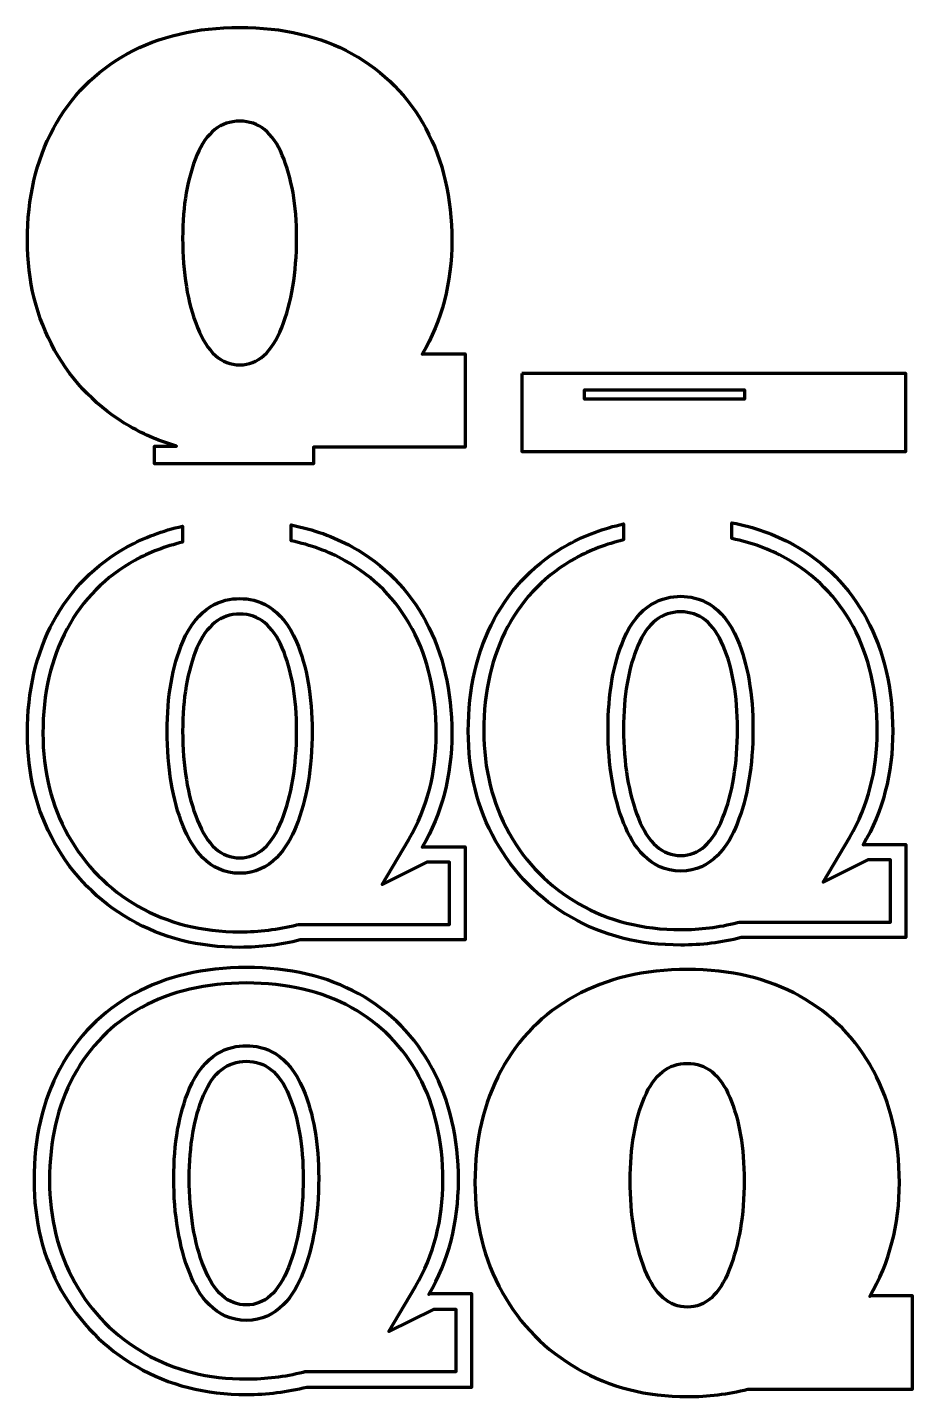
# Model space of a CAD drawing. Header units: inches. Extents: x 0.7 to 20.7, y 0.8 to 31.7.
import ezdxf

# ---------------------------------------------------------------- set-up
doc = ezdxf.new("R2010")
doc.units = ezdxf.units.IN
doc.header["$MEASUREMENT"] = 0
doc.layers.add('Layer 1', color=7, linetype='Continuous')

# ---------------------------------------------------------------- blocks, each defined once
blk = doc.blocks.new('block 2')
at = {"layer": 'Layer 1', "color": 7, "lineweight": 70, "true_color": 0xffffff}
for points, knots in [([(3.191, 1.454), (2.465, 1.872), (1.897, 2.448), (1.487, 3.182), (1.076, 3.915), (0.871, 4.74), (0.871, 5.657), (0.871, 6.614), (1.066, 7.455), (1.457, 8.18), (1.848, 8.906), (2.404, 9.468), (3.125, 9.867), (3.847, 10.265), (4.694, 10.464), (5.666, 10.464), (6.639, 10.464), (7.484, 10.265), (8.202, 9.867), (8.919, 9.468), (9.473, 8.906), (9.864, 8.18), (10.254, 7.455), (10.45, 6.614), (10.45, 5.657), (10.45, 4.7), (10.227, 3.843), (9.78, 3.086), (9.78, 3.086), (9.804, 3.098), (9.804, 3.098), (9.804, 3.098), (10.749, 3.098), (10.749, 3.098), (10.749, 3.098), (10.749, 0.993), (10.749, 0.993), (10.749, 0.993), (7.03, 0.993), (7.03, 0.993), (6.583, 0.882), (6.129, 0.826), (5.666, 0.826), (4.742, 0.826), (3.916, 1.035), (3.191, 1.454)], [0, 0, 0, 0, 1, 1, 1, 2, 2, 2, 3, 3, 3, 4, 4, 4, 5, 5, 5, 6, 6, 6, 7, 7, 7, 8, 8, 8, 9, 9, 9, 10, 10, 10, 11, 11, 11, 12, 12, 12, 13, 13, 13, 14, 14, 14, 15, 15, 15, 15]), ([(5.666, 1.176), (4.808, 1.176), (4.034, 1.371), (3.366, 1.757), (2.699, 2.142), (2.17, 2.678), (1.792, 3.353), (1.413, 4.03), (1.221, 4.805), (1.221, 5.657), (1.221, 6.551), (1.404, 7.344), (1.765, 8.014), (2.122, 8.676), (2.636, 9.196), (3.295, 9.56), (3.96, 9.928), (4.758, 10.114), (5.666, 10.114), (6.574, 10.114), (7.37, 9.928), (8.032, 9.561), (8.686, 9.197), (9.199, 8.677), (9.556, 8.014), (9.917, 7.344), (10.1, 6.551), (10.1, 5.657), (10.1, 4.768), (9.891, 3.963), (9.479, 3.264), (9.479, 3.264), (8.878, 2.244), (8.878, 2.244), (8.878, 2.244), (9.887, 2.748), (9.887, 2.748), (9.887, 2.748), (10.399, 2.748), (10.399, 2.748), (10.399, 2.748), (10.399, 1.343), (10.399, 1.343), (10.399, 1.343), (6.987, 1.343), (6.987, 1.343), (6.987, 1.343), (6.945, 1.333), (6.945, 1.333), (6.528, 1.229), (6.098, 1.176), (5.666, 1.176)], [0, 0, 0, 0, 1, 1, 1, 2, 2, 2, 3, 3, 3, 4, 4, 4, 5, 5, 5, 6, 6, 6, 7, 7, 7, 8, 8, 8, 9, 9, 9, 10, 10, 10, 11, 11, 11, 12, 12, 12, 13, 13, 13, 14, 14, 14, 15, 15, 15, 16, 16, 16, 17, 17, 17, 17]), ([(5.666, 8.698), (5.266, 8.698), (4.717, 8.528), (4.375, 7.719), (4.143, 7.167), (4.025, 6.49), (4.025, 5.705), (4.025, 4.883), (4.146, 4.161), (4.384, 3.561), (4.577, 3.075), (4.956, 2.497), (5.666, 2.497), (6.367, 2.497), (6.744, 3.075), (6.936, 3.561), (7.175, 4.162), (7.296, 4.883), (7.296, 5.705), (7.296, 6.49), (7.178, 7.167), (6.946, 7.718), (6.604, 8.528), (6.061, 8.698), (5.666, 8.698)], [0, 0, 0, 0, 1, 1, 1, 2, 2, 2, 3, 3, 3, 4, 4, 4, 5, 5, 5, 6, 6, 6, 7, 7, 7, 8, 8, 8, 8]), ([(6.611, 3.69), (6.834, 4.252), (6.946, 4.924), (6.946, 5.705), (6.946, 6.446), (6.838, 7.072), (6.623, 7.582), (6.408, 8.093), (6.089, 8.348), (5.666, 8.348), (5.236, 8.348), (4.913, 8.093), (4.698, 7.582), (4.483, 7.072), (4.375, 6.446), (4.375, 5.705), (4.375, 4.924), (4.486, 4.252), (4.71, 3.69), (4.933, 3.128), (5.252, 2.847), (5.666, 2.847), (6.073, 2.847), (6.388, 3.128), (6.611, 3.69)], [0, 0, 0, 0, 1, 1, 1, 2, 2, 2, 3, 3, 3, 4, 4, 4, 5, 5, 5, 6, 6, 6, 7, 7, 7, 8, 8, 8, 8])]:
    blk.add_open_spline(points, degree=3, knots=knots, dxfattribs=at)
blk = doc.blocks.new('block 3')
at = {"layer": 'Layer 1', "color": 6, "lineweight": 70, "true_color": 0xf200ff}
for points, knots in [([(13.142, 1.406), (12.416, 1.824), (11.848, 2.4), (11.438, 3.134), (11.027, 3.867), (10.822, 4.692), (10.822, 5.609), (10.822, 6.566), (11.017, 7.407), (11.408, 8.133), (11.798, 8.858), (12.354, 9.42), (13.076, 9.819), (13.797, 10.217), (14.644, 10.417), (15.617, 10.417), (16.59, 10.417), (17.435, 10.217), (18.152, 9.819), (18.87, 9.42), (19.424, 8.858), (19.815, 8.133), (20.205, 7.407), (20.401, 6.566), (20.401, 5.609), (20.401, 4.653), (20.177, 3.795), (19.731, 3.038), (19.731, 3.038), (19.755, 3.05), (19.755, 3.05), (19.755, 3.05), (20.7, 3.05), (20.7, 3.05), (20.7, 3.05), (20.7, 0.945), (20.7, 0.945), (20.7, 0.945), (16.98, 0.945), (16.98, 0.945), (16.534, 0.834), (16.079, 0.778), (15.617, 0.778), (14.692, 0.778), (13.867, 0.987), (13.142, 1.406)], [0, 0, 0, 0, 1, 1, 1, 2, 2, 2, 3, 3, 3, 4, 4, 4, 5, 5, 5, 6, 6, 6, 7, 7, 7, 8, 8, 8, 9, 9, 9, 10, 10, 10, 11, 11, 11, 12, 12, 12, 13, 13, 13, 14, 14, 14, 15, 15, 15, 15]), ([(16.562, 3.642), (16.785, 4.204), (16.897, 4.876), (16.897, 5.657), (16.897, 6.399), (16.789, 7.024), (16.574, 7.535), (16.359, 8.045), (16.04, 8.3), (15.617, 8.3), (15.187, 8.3), (14.864, 8.045), (14.649, 7.535), (14.433, 7.024), (14.326, 6.399), (14.326, 5.657), (14.326, 4.876), (14.437, 4.204), (14.66, 3.642), (14.884, 3.08), (15.203, 2.799), (15.617, 2.799), (16.024, 2.799), (16.339, 3.08), (16.562, 3.642)], [0, 0, 0, 0, 1, 1, 1, 2, 2, 2, 3, 3, 3, 4, 4, 4, 5, 5, 5, 6, 6, 6, 7, 7, 7, 8, 8, 8, 8])]:
    blk.add_open_spline(points, degree=3, knots=knots, dxfattribs=at)
blk = doc.blocks.new('block 4')
at = {"layer": 'Layer 1', "color": 7, "lineweight": 70, "true_color": 0xffffff}
for points, knots in [([(9.655, 13.19), (9.655, 13.19), (9.631, 13.178), (9.631, 13.178), (10.077, 13.935), (10.3, 14.793), (10.3, 15.749), (10.3, 16.706), (10.105, 17.547), (9.714, 18.273), (9.324, 18.998), (8.77, 19.56), (8.052, 19.959), (7.635, 20.19), (7.175, 20.354), (6.672, 20.452), (6.672, 20.452), (6.672, 20.094), (6.672, 20.094), (7.114, 20.002), (7.518, 19.855), (7.882, 19.653), (8.537, 19.289), (9.05, 18.769), (9.406, 18.107), (9.767, 17.436), (9.95, 16.643), (9.95, 15.749), (9.95, 14.86), (9.741, 14.055), (9.329, 13.356), (9.329, 13.356), (8.728, 12.336), (8.728, 12.336), (8.728, 12.336), (9.737, 12.84), (9.737, 12.84), (9.737, 12.84), (10.249, 12.84), (10.249, 12.84), (10.249, 12.84), (10.249, 11.435), (10.249, 11.435), (10.249, 11.435), (6.837, 11.435), (6.837, 11.435), (6.837, 11.435), (6.795, 11.425), (6.795, 11.425), (6.378, 11.321), (5.948, 11.268), (5.517, 11.268), (4.659, 11.268), (3.885, 11.463), (3.216, 11.849), (2.55, 12.234), (2.02, 12.771), (1.643, 13.445), (1.264, 14.122), (1.072, 14.897), (1.072, 15.749), (1.072, 16.643), (1.255, 17.436), (1.616, 18.107), (1.972, 18.768), (2.487, 19.289), (3.145, 19.652), (3.474, 19.834), (3.835, 19.971), (4.225, 20.064), (4.225, 20.064), (4.225, 20.424), (4.225, 20.424), (3.774, 20.324), (3.357, 20.169), (2.976, 19.959), (2.254, 19.56), (1.698, 18.998), (1.308, 18.273), (0.917, 17.547), (0.722, 16.706), (0.722, 15.749), (0.722, 14.832), (0.927, 14.007), (1.337, 13.274), (1.748, 12.54), (2.316, 11.964), (3.042, 11.546), (3.767, 11.127), (4.592, 10.918), (5.517, 10.918), (5.979, 10.918), (6.434, 10.974), (6.88, 11.085), (6.88, 11.085), (10.599, 11.085), (10.599, 11.085), (10.599, 11.085), (10.599, 13.19), (10.599, 13.19), (10.599, 13.19), (9.655, 13.19), (9.655, 13.19), (9.655, 13.19), (9.655, 13.19), (9.655, 13.19)], [0, 0, 0, 0, 1, 1, 1, 2, 2, 2, 3, 3, 3, 4, 4, 4, 5, 5, 5, 6, 6, 6, 7, 7, 7, 8, 8, 8, 9, 9, 9, 10, 10, 10, 11, 11, 11, 12, 12, 12, 13, 13, 13, 14, 14, 14, 15, 15, 15, 16, 16, 16, 17, 17, 17, 18, 18, 18, 19, 19, 19, 20, 20, 20, 21, 21, 21, 22, 22, 22, 23, 23, 23, 24, 24, 24, 25, 25, 25, 26, 26, 26, 27, 27, 27, 28, 28, 28, 29, 29, 29, 30, 30, 30, 31, 31, 31, 32, 32, 32, 33, 33, 33, 34, 34, 34, 35, 35, 35, 35]), ([(4.235, 13.653), (4.428, 13.168), (4.806, 12.589), (5.517, 12.589), (6.217, 12.589), (6.594, 13.168), (6.787, 13.653), (7.026, 14.254), (7.147, 14.975), (7.147, 15.797), (7.147, 16.582), (7.029, 17.259), (6.796, 17.811), (6.455, 18.62), (5.912, 18.79), (5.517, 18.79), (5.116, 18.79), (4.567, 18.62), (4.226, 17.811), (3.993, 17.259), (3.875, 16.582), (3.875, 15.797), (3.875, 14.975), (3.996, 14.253), (4.235, 13.653)], [0, 0, 0, 0, 1, 1, 1, 2, 2, 2, 3, 3, 3, 4, 4, 4, 5, 5, 5, 6, 6, 6, 7, 7, 7, 8, 8, 8, 8]), ([(4.548, 17.675), (4.764, 18.185), (5.086, 18.44), (5.517, 18.44), (5.939, 18.44), (6.258, 18.185), (6.474, 17.675), (6.689, 17.164), (6.797, 16.539), (6.797, 15.797), (6.797, 15.016), (6.685, 14.344), (6.462, 13.782), (6.238, 13.22), (5.924, 12.939), (5.517, 12.939), (5.102, 12.939), (4.783, 13.22), (4.56, 13.782), (4.337, 14.344), (4.225, 15.016), (4.225, 15.797), (4.225, 16.539), (4.333, 17.164), (4.548, 17.675)], [0, 0, 0, 0, 1, 1, 1, 2, 2, 2, 3, 3, 3, 4, 4, 4, 5, 5, 5, 6, 6, 6, 7, 7, 7, 8, 8, 8, 8])]:
    blk.add_open_spline(points, degree=3, knots=knots, dxfattribs=at)
blk = doc.blocks.new('block 5')
at = {"layer": 'Layer 1', "color": 7, "lineweight": 70, "true_color": 0xffffff}
for points, knots in [([(19.605, 13.241), (19.605, 13.241), (19.581, 13.229), (19.581, 13.229), (20.028, 13.987), (20.251, 14.844), (20.251, 15.8), (20.251, 16.757), (20.056, 17.598), (19.665, 18.324), (19.274, 19.049), (18.72, 19.611), (18.003, 20.01), (17.586, 20.241), (17.126, 20.406), (16.623, 20.503), (16.623, 20.503), (16.623, 20.145), (16.623, 20.145), (17.064, 20.053), (17.469, 19.906), (17.833, 19.704), (18.488, 19.34), (19, 18.82), (19.357, 18.158), (19.718, 17.487), (19.901, 16.694), (19.901, 15.8), (19.901, 14.912), (19.692, 14.106), (19.28, 13.407), (19.28, 13.407), (18.679, 12.387), (18.679, 12.387), (18.679, 12.387), (19.688, 12.891), (19.688, 12.891), (19.688, 12.891), (20.2, 12.891), (20.2, 12.891), (20.2, 12.891), (20.2, 11.487), (20.2, 11.487), (20.2, 11.487), (16.788, 11.487), (16.788, 11.487), (16.788, 11.487), (16.746, 11.476), (16.746, 11.476), (16.329, 11.372), (15.899, 11.319), (15.468, 11.319), (14.609, 11.319), (13.835, 11.515), (13.167, 11.9), (12.5, 12.285), (11.971, 12.822), (11.594, 13.496), (11.215, 14.173), (11.022, 14.948), (11.022, 15.8), (11.022, 16.694), (11.205, 17.487), (11.566, 18.158), (11.923, 18.82), (12.437, 19.34), (13.096, 19.703), (13.425, 19.885), (13.786, 20.022), (14.176, 20.115), (14.176, 20.115), (14.176, 20.475), (14.176, 20.475), (13.725, 20.376), (13.308, 20.221), (12.927, 20.01), (12.205, 19.611), (11.649, 19.049), (11.258, 18.324), (10.868, 17.598), (10.672, 16.757), (10.672, 15.8), (10.672, 14.883), (10.877, 14.058), (11.288, 13.325), (11.699, 12.591), (12.267, 12.015), (12.992, 11.597), (13.718, 11.178), (14.543, 10.969), (15.468, 10.969), (15.93, 10.969), (16.384, 11.025), (16.831, 11.137), (16.831, 11.137), (20.55, 11.137), (20.55, 11.137), (20.55, 11.137), (20.55, 13.241), (20.55, 13.241), (20.55, 13.241), (19.605, 13.241), (19.605, 13.241), (19.605, 13.241), (19.605, 13.241), (19.605, 13.241)], [0, 0, 0, 0, 1, 1, 1, 2, 2, 2, 3, 3, 3, 4, 4, 4, 5, 5, 5, 6, 6, 6, 7, 7, 7, 8, 8, 8, 9, 9, 9, 10, 10, 10, 11, 11, 11, 12, 12, 12, 13, 13, 13, 14, 14, 14, 15, 15, 15, 16, 16, 16, 17, 17, 17, 18, 18, 18, 19, 19, 19, 20, 20, 20, 21, 21, 21, 22, 22, 22, 23, 23, 23, 24, 24, 24, 25, 25, 25, 26, 26, 26, 27, 27, 27, 28, 28, 28, 29, 29, 29, 30, 30, 30, 31, 31, 31, 32, 32, 32, 33, 33, 33, 34, 34, 34, 35, 35, 35, 35]), ([(14.186, 13.704), (14.378, 13.219), (14.757, 12.64), (15.468, 12.64), (16.168, 12.64), (16.545, 13.219), (16.738, 13.704), (16.976, 14.305), (17.097, 15.026), (17.097, 15.848), (17.097, 16.633), (16.979, 17.311), (16.747, 17.862), (16.405, 18.671), (15.863, 18.841), (15.468, 18.841), (15.067, 18.841), (14.518, 18.671), (14.177, 17.862), (13.944, 17.311), (13.826, 16.633), (13.826, 15.848), (13.826, 15.026), (13.947, 14.305), (14.186, 13.704)], [0, 0, 0, 0, 1, 1, 1, 2, 2, 2, 3, 3, 3, 4, 4, 4, 5, 5, 5, 6, 6, 6, 7, 7, 7, 8, 8, 8, 8]), ([(14.499, 17.726), (14.714, 18.236), (15.037, 18.491), (15.468, 18.491), (15.89, 18.491), (16.209, 18.236), (16.424, 17.726), (16.64, 17.215), (16.747, 16.59), (16.747, 15.848), (16.747, 15.067), (16.636, 14.395), (16.412, 13.833), (16.189, 13.271), (15.874, 12.99), (15.468, 12.99), (15.053, 12.99), (14.734, 13.271), (14.511, 13.833), (14.288, 14.395), (14.176, 15.067), (14.176, 15.848), (14.176, 16.59), (14.284, 17.215), (14.499, 17.726)], [0, 0, 0, 0, 1, 1, 1, 2, 2, 2, 3, 3, 3, 4, 4, 4, 5, 5, 5, 6, 6, 6, 7, 7, 7, 8, 8, 8, 8])]:
    blk.add_open_spline(points, degree=3, knots=knots, dxfattribs=at)

msp = doc.modelspace()

# ---------------------------------------------------------------- linework, layer by layer
at = {"layer": 'Layer 1', "color": 7, "lineweight": 70, "true_color": 0xffffff}
for points in [[(11.879, 23.868), (11.879, 22.111), (20.55, 22.111), (20.55, 23.868), (11.879, 23.868)], [(16.906, 23.29), (13.297, 23.29), (13.297, 23.5), (16.906, 23.5), (16.906, 23.29), (16.906, 23.29)]]:
    msp.add_lwpolyline(points, dxfattribs=at)
for points, knots in [([(10.599, 24.316), (10.599, 24.316), (9.655, 24.316), (9.655, 24.316), (9.655, 24.316), (9.631, 24.304), (9.631, 24.304), (10.077, 25.061), (10.3, 25.918), (10.3, 26.875), (10.3, 27.832), (10.105, 28.673), (9.714, 29.398), (9.324, 30.124), (8.77, 30.686), (8.052, 31.085), (7.335, 31.483), (6.49, 31.682), (5.517, 31.682), (4.544, 31.682), (3.697, 31.483), (2.976, 31.085), (2.254, 30.686), (1.698, 30.124), (1.308, 29.398), (0.917, 28.673), (0.722, 27.832), (0.722, 26.875), (0.722, 25.958), (0.927, 25.133), (1.337, 24.4), (1.748, 23.666), (2.316, 23.09), (3.042, 22.672), (3.37, 22.482), (3.719, 22.336), (4.088, 22.232), (4.088, 22.232), (3.592, 22.232), (3.592, 22.232), (3.592, 22.232), (3.592, 21.828), (3.592, 21.828), (3.592, 21.828), (7.178, 21.828), (7.178, 21.828), (7.178, 21.828), (7.178, 22.211), (7.178, 22.211), (7.178, 22.211), (10.599, 22.211), (10.599, 22.211), (10.599, 22.211), (10.599, 24.316), (10.599, 24.316), (10.599, 24.316), (10.599, 24.316), (10.599, 24.316)], [0, 0, 0, 0, 1, 1, 1, 2, 2, 2, 3, 3, 3, 4, 4, 4, 5, 5, 5, 6, 6, 6, 7, 7, 7, 8, 8, 8, 9, 9, 9, 10, 10, 10, 11, 11, 11, 12, 12, 12, 13, 13, 13, 14, 14, 14, 15, 15, 15, 16, 16, 16, 17, 17, 17, 18, 18, 18, 19, 19, 19, 19]), ([(4.548, 28.8), (4.764, 29.311), (5.086, 29.566), (5.517, 29.566), (5.939, 29.566), (6.258, 29.311), (6.474, 28.8), (6.689, 28.29), (6.797, 27.664), (6.797, 26.923), (6.797, 26.142), (6.685, 25.47), (6.462, 24.908), (6.238, 24.346), (5.924, 24.065), (5.517, 24.065), (5.102, 24.065), (4.783, 24.346), (4.56, 24.908), (4.337, 25.47), (4.225, 26.142), (4.225, 26.923), (4.225, 27.664), (4.333, 28.29), (4.548, 28.8)], [0, 0, 0, 0, 1, 1, 1, 2, 2, 2, 3, 3, 3, 4, 4, 4, 5, 5, 5, 6, 6, 6, 7, 7, 7, 8, 8, 8, 8])]:
    msp.add_open_spline(points, degree=3, knots=knots, dxfattribs=at)

# ---------------------------------------------------------------- block references
at = {"layer": 'Layer 1'}
for name in ['block 4', 'block 5', 'block 2', 'block 3']:
    msp.add_blockref(name, (0, 0), dxfattribs=at)

doc.saveas('drawing.dxf')
